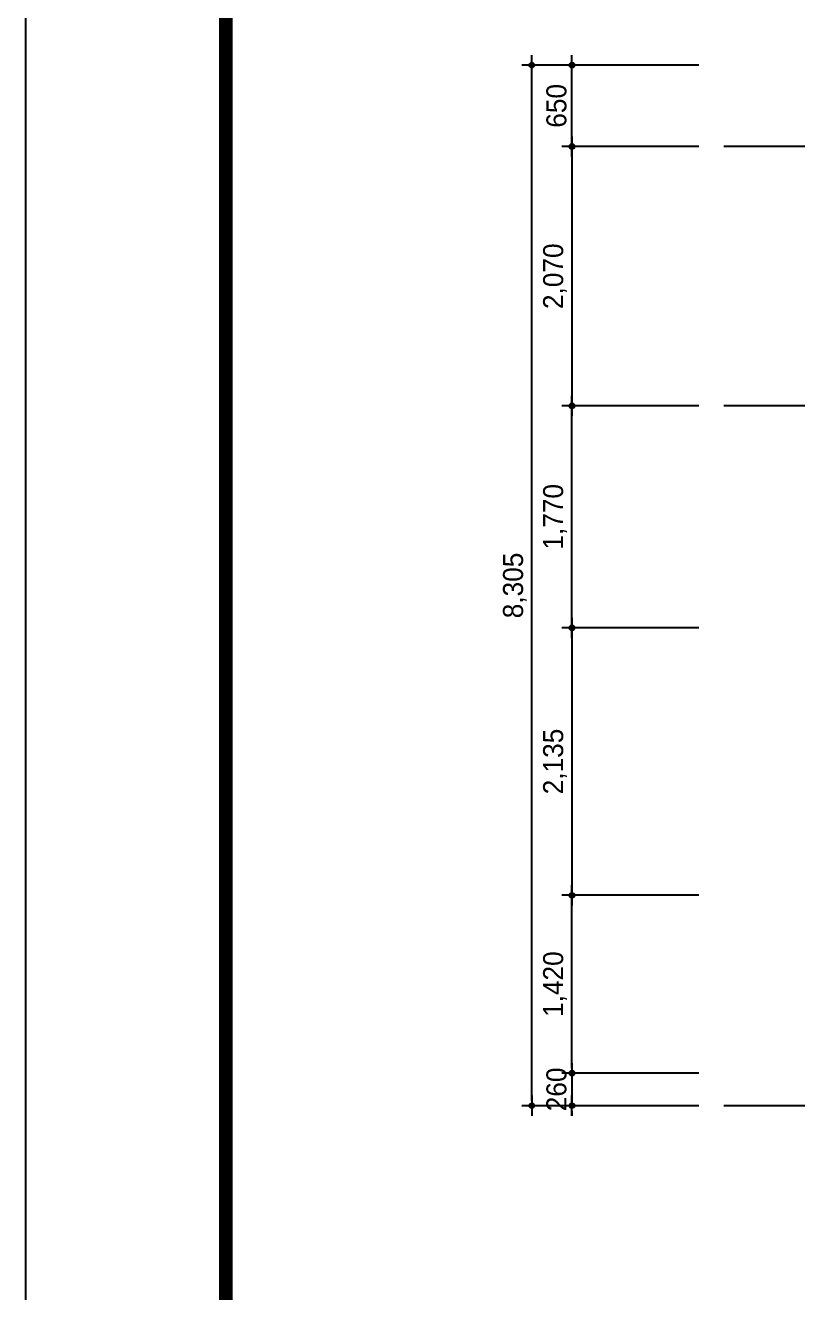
# Model space of a CAD drawing. Extents: x 297566 to 331206, y -129942 to -106182.
# Drawn here: x 297566 to 303726, y -124671 to -114556 of the extents above; entities that cross this region are included whole.
import ezdxf

# ---------------------------------------------------------------- set-up
doc = ezdxf.new("R2010")
doc.units = 0
doc.header["$LTSCALE"] = 50
doc.header["$MEASUREMENT"] = 0
doc.header["$PDMODE"] = 35
doc.header["$PDSIZE"] = -10
doc.linetypes.add('CEN', pattern=[62, 60, -1, 0, -1])
doc.layers.get('0').update_dxf_attribs({"linetype": 'CONTINUOUS'})
doc.layers.get('DEFPOINTS').update_dxf_attribs({"linetype": 'CONTINUOUS'})
for name, color, linetype in [('CEN', 1, 'CEN'), ('COR', 4, 'CONTINUOUS'), ('HAT', 5, 'CONTINUOUS'), ('SYM', 7, 'CONTINUOUS'), ('W-2', 2, 'CONTINUOUS'), ('WAL', 3, 'CONTINUOUS')]:
    doc.layers.add(name, color=color, linetype=linetype)
doc.styles.add('GHS', font='HYWULM_0.TTF')
doc.styles.add('현창', font='HYWULM_0.TTF')
doc.dimstyles.new('STANDARD$0', dxfattribs={"dimscale": 30, "dimtxt": 3, "dimasz": 1, "dimexe": 2, "dimexo": 5, "dimgap": 0.9, "dimtad": 1, "dimtoh": 1, "dimdec": 4, "dimzin": 0, "dimdsep": 46, "dimlunit": 6, "dimtxsty": 'GHS', "dimblk1": 'DIMDOT', "dimblk2": 'DIMDOT', "dimsah": 1, "dimcen": 0.09, "dimadec": 0, "dimazin": 0, "dimtfac": 1, "dimtdec": 4, "dimtofl": 0, "dimtmove": 2, "dimatfit": 3, "dimldrblk": 'DIMDOT', "dimfxl": 1, "dimtolj": 1, "dimtzin": 0, "dimarcsym": 0})

# ---------------------------------------------------------------- blocks, each defined once
blk = doc.blocks.new('20')
at = {"layer": 'COR', "linetype": 'Continuous', "const_width": 270}
blk.add_lwpolyline([(230424, -2398), (230424, -57398), (308324, -57398), (308324, -2398)], close=True, dxfattribs=at)
at = {"layer": 'HAT'}
blk.add_line((226424, -198), (226424, -59598), dxfattribs=at)
blk = doc.blocks.new('DIMDOT')
at = {"linetype": 'Continuous'}
blk.add_line((-2, 0), (2, 0), dxfattribs=at)
for radius in [0.5, 0.25]:
    blk.add_circle((0, 0), radius, dxfattribs=at)
blk = doc.blocks.new('*D19')
at = {"layer": 'DEFPOINTS', "color": 0}
for p in [(303138, -115524), (301926, -117594), (303138, -117594)]:
    blk.add_point(p, dxfattribs=at)
at = {"layer": 'SYM', "color": 211, "lineweight": -2}
for p, q in [((302938, -115524), (301846, -115524)), ((301926, -115564), (301926, -117554)), ((302938, -117594), (301846, -117594))]:
    blk.add_line(p, q, dxfattribs=at)
at = {"layer": 'SYM', "color": 211, "lineweight": -2, "xscale": 40, "yscale": 40, "zscale": 40}
for p, rotation in [((301926, -115524), 90), ((301926, -117594), 270)]:
    blk.add_blockref('DIMDOT', p, dxfattribs=dict(at, rotation=rotation))
at = {"layer": 'SYM', "color": 0, "insert": (301791, -116559), "char_height": 160, "attachment_point": 5, "rotation": 90, "style": '현창'}
blk.add_mtext('\\A1;2,070', dxfattribs=at)
blk = doc.blocks.new('*D20')
at = {"layer": 'DEFPOINTS', "color": 0}
for p in [(301926, -114874), (303138, -114874), (303138, -115524)]:
    blk.add_point(p, dxfattribs=at)
at = {"layer": 'SYM', "color": 211, "lineweight": -2}
for p, q in [((302938, -114874), (301846, -114874)), ((301926, -115484), (301926, -114914)), ((302938, -115524), (301846, -115524))]:
    blk.add_line(p, q, dxfattribs=at)
at = {"layer": 'SYM', "color": 211, "lineweight": -2, "xscale": 40, "yscale": 40, "zscale": 40}
for p, rotation in [((301926, -114874), 90), ((301926, -115524), 270)]:
    blk.add_blockref('DIMDOT', p, dxfattribs=dict(at, rotation=rotation))
at = {"layer": 'SYM', "color": 0, "insert": (301803, -115199), "char_height": 160, "attachment_point": 5, "rotation": 90, "style": '현창'}
blk.add_mtext('\\A1;650', dxfattribs=at)
blk = doc.blocks.new('*D21')
at = {"layer": 'DEFPOINTS', "color": 0}
for p in [(301606, -114874), (303138, -114874), (303138, -123179)]:
    blk.add_point(p, dxfattribs=at)
at = {"layer": 'SYM', "color": 211, "lineweight": -2}
for p, q in [((302938, -114874), (301526, -114874)), ((301606, -123139), (301606, -114914)), ((302938, -123179), (301526, -123179))]:
    blk.add_line(p, q, dxfattribs=at)
at = {"layer": 'SYM', "color": 211, "lineweight": -2, "xscale": 40, "yscale": 40, "zscale": 40}
for p, rotation in [((301606, -114874), 90), ((301606, -123179), 270)]:
    blk.add_blockref('DIMDOT', p, dxfattribs=dict(at, rotation=rotation))
at = {"layer": 'SYM', "color": 0, "insert": (301471, -119027), "char_height": 160, "attachment_point": 5, "rotation": 90, "style": '현창'}
blk.add_mtext('\\A1;8,305', dxfattribs=at)
blk = doc.blocks.new('*D22')
at = {"layer": 'DEFPOINTS', "color": 0}
for p in [(301926, -117594), (303138, -117594), (303138, -119365)]:
    blk.add_point(p, dxfattribs=at)
at = {"layer": 'SYM', "color": 211, "lineweight": -2}
for p, q in [((302938, -117594), (301846, -117594)), ((301926, -119325), (301926, -117634)), ((302938, -119365), (301846, -119365))]:
    blk.add_line(p, q, dxfattribs=at)
at = {"layer": 'SYM', "color": 211, "lineweight": -2, "xscale": 40, "yscale": 40, "zscale": 40}
for p, rotation in [((301926, -117594), 90), ((301926, -119365), 270)]:
    blk.add_blockref('DIMDOT', p, dxfattribs=dict(at, rotation=rotation))
at = {"layer": 'SYM', "color": 0, "insert": (301791, -118479), "char_height": 160, "attachment_point": 5, "rotation": 90, "style": '현창'}
blk.add_mtext('\\A1;1,770', dxfattribs=at)
blk = doc.blocks.new('*D23')
at = {"layer": 'DEFPOINTS', "color": 0}
for p in [(303138, -119365), (301926, -121500), (303138, -121500)]:
    blk.add_point(p, dxfattribs=at)
at = {"layer": 'SYM', "color": 211, "lineweight": -2}
for p, q in [((302938, -119365), (301846, -119365)), ((301926, -119405), (301926, -121460)), ((302938, -121500), (301846, -121500))]:
    blk.add_line(p, q, dxfattribs=at)
at = {"layer": 'SYM', "color": 211, "lineweight": -2, "xscale": 40, "yscale": 40, "zscale": 40}
for p, rotation in [((301926, -119365), 90), ((301926, -121500), 270)]:
    blk.add_blockref('DIMDOT', p, dxfattribs=dict(at, rotation=rotation))
at = {"layer": 'SYM', "color": 0, "insert": (301791, -120432), "char_height": 160, "attachment_point": 5, "rotation": 90, "style": '현창'}
blk.add_mtext('\\A1;2,135', dxfattribs=at)
blk = doc.blocks.new('*D24')
at = {"layer": 'DEFPOINTS', "color": 0}
for p in [(301926, -121500), (303138, -121500), (303138, -122919)]:
    blk.add_point(p, dxfattribs=at)
at = {"layer": 'SYM', "color": 211, "lineweight": -2}
for p, q in [((302938, -121500), (301846, -121500)), ((301926, -122879), (301926, -121540)), ((302938, -122919), (301846, -122919))]:
    blk.add_line(p, q, dxfattribs=at)
at = {"layer": 'SYM', "color": 211, "lineweight": -2, "xscale": 40, "yscale": 40, "zscale": 40}
for p, rotation in [((301926, -121500), 90), ((301926, -122919), 270)]:
    blk.add_blockref('DIMDOT', p, dxfattribs=dict(at, rotation=rotation))
at = {"layer": 'SYM', "color": 0, "insert": (301791, -122209), "char_height": 160, "attachment_point": 5, "rotation": 90, "style": '현창'}
blk.add_mtext('\\A1;1,420', dxfattribs=at)
blk = doc.blocks.new('*D25')
at = {"layer": 'DEFPOINTS', "color": 0}
for p in [(303138, -122919), (301926, -123179), (303138, -123179)]:
    blk.add_point(p, dxfattribs=at)
at = {"layer": 'SYM', "color": 211, "lineweight": -2}
for p, q in [((301926, -122879), (301926, -122839)), ((302938, -122919), (301846, -122919)), ((301926, -122919), (301926, -123179)), ((302938, -123179), (301846, -123179)), ((301926, -123219), (301926, -123259))]:
    blk.add_line(p, q, dxfattribs=at)
at = {"layer": 'SYM', "color": 211, "lineweight": -2, "xscale": 40, "yscale": 40, "zscale": 40}
for p, rotation in [((301926, -122919), 270), ((301926, -123179), 90)]:
    blk.add_blockref('DIMDOT', p, dxfattribs=dict(at, rotation=rotation))
at = {"layer": 'SYM', "color": 0, "insert": (301803, -123049), "char_height": 160, "attachment_point": 5, "rotation": 90, "style": '현창'}
blk.add_mtext('\\A1;260', dxfattribs=at)

msp = doc.modelspace()

# ---------------------------------------------------------------- linework, layer by layer
at = {"layer": 'CEN'}
for p, q in [((313907.55095, -115522.41263), (303137.55095, -115522.41263)), ((313907.55095, -117594.0801), (303137.55095, -117594.0801))]:
    msp.add_line(p, q, dxfattribs=at)
at = {"layer": 'W-2'}
msp.add_lwpolyline([(304587.55095, -123179.0801), (304397.55095, -123179.0801), (304397.55095, -123379.0801), (304097.55095, -123379.0801), (304097.55095, -123179.0801), (303137.55095, -123179.0801)], dxfattribs=at)

# ---------------------------------------------------------------- block references
at = {"layer": 'WAL', "xscale": 0.4000000000232831, "yscale": 0.4000000000232831, "zscale": 0.4000000000000001}
msp.add_blockref('20', (206996.48549, -106102.54601), dxfattribs=at)

# ---------------------------------------------------------------- dimensions: what is measured, and where the dimension line sits
at = {"layer": 'SYM'}
for base, p1, p2, angle, picture, middle in [((301606.26313, -114874.0801), (303137.55095, -123179.0801), (303137.55095, -114874.0801), 270, '*D21', (301470.71054, -119026.5801)), ((301926.26313, -114874.0801), (303137.55095, -115524.0801), (303137.55095, -114874.0801), 270, '*D20', (301802.96087, -115199.0801)), ((301926.26313, -117594.0801), (303137.55095, -115524.0801), (303137.55095, -117594.0801), 90, '*D19', (301790.81706, -116559.0801)), ((301926.26313, -117594.0801), (303137.55095, -119364.502), (303137.55095, -117594.0801), 270, '*D22', (301790.81706, -118479.29105)), ((301926.26313, -121499.502), (303137.55095, -119364.502), (303137.55095, -121499.502), 90, '*D23', (301790.81706, -120432.002)), ((301926.26313, -121499.502), (303137.55095, -122919.0801), (303137.55095, -121499.502), 270, '*D24', (301790.81706, -122209.29105)), ((301926.26313, -123179.0801), (303137.55095, -122919.0801), (303137.55095, -123179.0801), 90, '*D25', (301802.96087, -123049.0801))]:
    dim = msp.add_linear_dim(base=base, p1=p1, p2=p2, angle=angle, dimstyle='STANDARD$0', override={"dimscale": 40, "dimtxt": 4, "dimgap": 1, "dimtoh": 0, "dimdle": 2, "dimclrd": 211, "dimclre": 211, "dimtix": 1, "dimtofl": 1}, dxfattribs=at)
    dim.commit()
    dim.dimension.update_dxf_attribs({"geometry": picture, "text_midpoint": middle})

doc.saveas('drawing.dxf')
